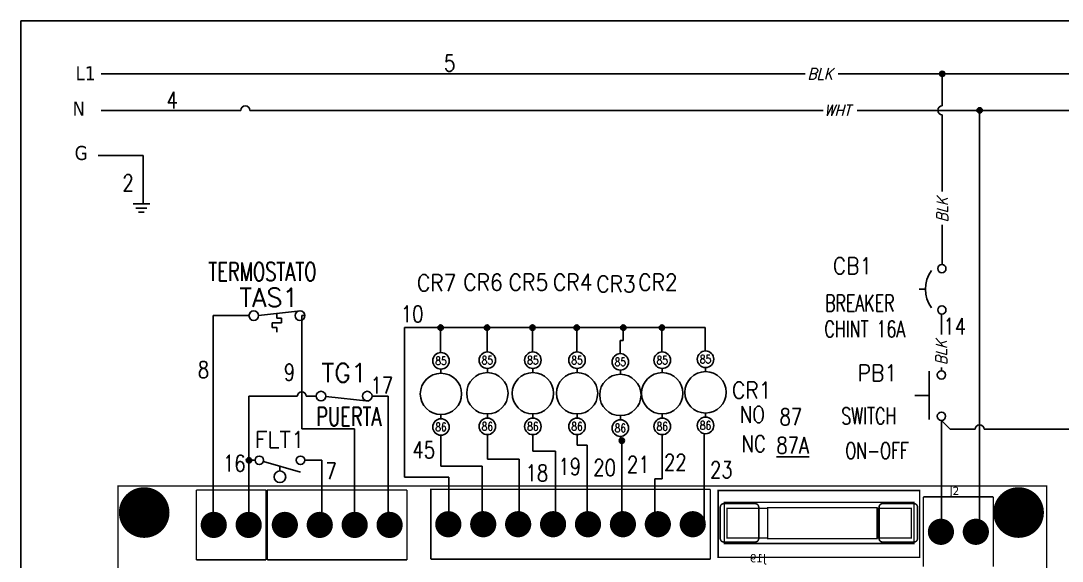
# Model space of a CAD drawing. Header units: millimetres. Extents: x 123.5 to 144.3, y 105.4 to 121.6.
# Drawn here: x 123.51 to 135.31, y 115.47 to 121.59 of the extents above; entities that cross this region are included whole.
import ezdxf
from ezdxf.enums import TextEntityAlignment as Align

# ---------------------------------------------------------------- set-up
doc = ezdxf.new("R2010")
doc.units = ezdxf.units.MM
doc.linetypes.add('HIDDEN2', pattern=[0.1875, 0.125, -0.0625])
for name, color, linetype in [('BLK_12AWG', 7, 'Continuous'), ('DESC', 250, 'Continuous'), ('MISC', 7, 'Continuous'), ('SYMS', 7, 'Continuous'), ('TAGS', 250, 'Continuous'), ('TERMS', 250, 'Continuous'), ('WIRES', 7, 'Continuous'), ('XREF', 7, 'Continuous')]:
    doc.layers.add(name, color=color, linetype=linetype)
doc.layers.add('WIRENO', color=7, linetype='Continuous', true_color=0x000000)
doc.styles.get("Standard").update_dxf_attribs({"font": 'tahoma.ttf'})
doc.styles.add('WD', font='romans.shx')

# ---------------------------------------------------------------- blocks, each defined once
blk = doc.blocks.new('VPB11')
for p, q in [((-0.0938, 0.1849), (-0.0938, -0.1801)), ((-0.2022, 0), (-0.0938, 0))]:
    blk.add_line(p, q)
for centre in [(0, 0.1562), (0, -0.1562)]:
    blk.add_circle(centre, 0.0312)
at = {"style": 'WD'}
for tag, p, width in [('INST', (0.1269, 0.3902), 0.7), ('LOC', (0.1269, 0.2206), 0.7), ('TAG1', (0.1269, 0.0644), 0.9), ('XREF', (0.1287, -0.09), 0.7), ('DESC1', (0.1287, -0.242), 0.7), ('DESC2', (0.1287, -0.3982), 0.7)]:
    blk.add_attdef(tag, p, '', height=0.125, dxfattribs=dict(at, width=width))
at = {"linetype": 'Continuous', "style": 'WD'}
for tag, height, flags, p in [('TERM01', 0.125, 8, (-0.055, 0.2223)), ('MFG', 0.01, 9, (-0.1421, -0.0881)), ('CAT', 0.01, 9, (-0.1421, -0.0731))]:
    blk.add_attdef(tag, text='', height=height, dxfattribs=dict(at, flags=flags)).set_placement(p, align=Align.RIGHT)
at = {"color": 7, "style": 'WD', "flags": 1}
for tag, p in [('X2TERM01', (0, 0.1875)), ('X8TERM02', (0, -0.1875))]:
    blk.add_attdef(tag, p, '', height=0.0125, dxfattribs=at)
at = {"color": 7, "style": 'WD'}
for tag, p in [('X4LINK', (-0.2656, 0)), ('X1LINK', (0, 0))]:
    blk.add_attdef(tag, p, '', height=0.01, dxfattribs=at)
at = {"style": 'WD'}
for tag, flags, p in [('CONTACT', 1, (-0.1421, -0.0531)), ('FAMILY', 9, (-0.1421, -0.0365))]:
    blk.add_attdef(tag, text='', height=0.01, dxfattribs=dict(at, flags=flags)).set_placement(p, align=Align.RIGHT)
at = {"linetype": 'Continuous', "style": 'WD', "flags": 9}
blk.add_attdef('ASSYCODE', text='', height=0.01, dxfattribs=at).set_placement((-0.1551, -0.1064), align=Align.CENTER)
at = {"linetype": 'Continuous', "style": 'WD', "flags": 8}
blk.add_attdef('TERM02', text='', height=0.125, dxfattribs=at).set_placement((-0.0407, -0.2291), align=Align.TOP_RIGHT)
blk = doc.blocks.new('WDDOT')
for radius in [0.03, 0.0187, 0.00929]:
    blk.add_circle((0, 0), radius)
blk = doc.blocks.new('HT0_LGENERIC')
at = {"style": 'WD', "oblique": 15, "width": 0.9}
blk.add_attdef('COLOR', text='', height=0.125, dxfattribs=at).set_placement((0, 0), align=Align.MIDDLE_CENTER)
at = {"color": 7, "style": 'WD'}
for tag, p in [('X4_TINY_DOT_DONT_REMOVE', (-0.125, 0)), ('X1_TINY_DOT_DONT_REMOVE', (0.125, 0))]:
    blk.add_attdef(tag, p, '', height=0.0001, dxfattribs=at)
at = {"style": 'WD', "flags": 1}
for tag, p in [('X4TERM01', (-0.125, 0)), ('X1TERM01', (0.125, 0))]:
    blk.add_attdef(tag, p, '', height=0.01, dxfattribs=at)
blk = doc.blocks.new('VT0_LGENERIC')
at = {"style": 'WD', "oblique": 15, "width": 0.9}
blk.add_attdef('COLOR', text='', height=0.125, rotation=90, dxfattribs=at).set_placement((0, 0), align=Align.MIDDLE_CENTER)
at = {"style": 'WD', "flags": 1}
for tag, p in [('X2TERM01', (0, 0.25)), ('X8TERM01', (0, -0.25))]:
    blk.add_attdef(tag, p, '', height=0.01, rotation=90, dxfattribs=at)
at = {"color": 7, "style": 'WD'}
for tag, p in [('X2_TINY_DOT_DONT_REMOVE', (0, 0.25)), ('X8_TINY_DOT_DONT_REMOVE', (0, -0.25))]:
    blk.add_attdef(tag, p, '', height=0.0001, rotation=90, dxfattribs=at)
blk = doc.blocks.new('VGND2')
for p, q in [((0.09375, 0), (-0.09375, 0)), ((-0.0625, -0.046875), (0.0625, -0.046875)), ((-0.03125, -0.09375), (0.03125, -0.09375))]:
    blk.add_line(p, q)
at = {"style": 'WD', "flags": 1}
blk.add_attdef('X2TERM01', (0, 0), '', height=0.01, dxfattribs=at)
blk = doc.blocks.new('VCB1')
at = {"linetype": 'HIDDEN2'}
blk.add_line((-0.1712, 0), (-0.125, 0), dxfattribs=at)
for centre in [(0, 0.1562), (0, -0.1562)]:
    blk.add_circle(centre, 0.0312)
blk.add_arc((0.1094, 0), 0.2344, 143.1301, 216.8699)
at = {"style": 'WD'}
for tag, p, width in [('INST', (0.2188, 0.3883), 0.7), ('LOC', (0.2188, 0.2188), 0.7), ('TAG1', (0.1269, 0.0644), 0.9), ('XREF', (0.1287, -0.09), 0.7), ('DESC1', (0.1287, -0.242), 0.7), ('DESC2', (0.1287, -0.3893), 0.7)]:
    blk.add_attdef(tag, p, '', height=0.125, dxfattribs=dict(at, width=width))
at = {"linetype": 'Continuous', "style": 'WD'}
for tag, height, flags, p in [('TERM01', 0.125, 8, (-0.055, 0.2066)), ('MFG', 0.01, 9, (-0.1421, -0.0881)), ('CAT', 0.01, 9, (-0.1421, -0.0731))]:
    blk.add_attdef(tag, text='', height=height, dxfattribs=dict(at, flags=flags)).set_placement(p, align=Align.RIGHT)
at = {"style": 'WD', "width": 0.7}
blk.add_attdef('RATING1', text='', height=0.125, dxfattribs=at).set_placement((-0.1875, 0.0625), align=Align.RIGHT)
at = {"color": 7, "style": 'WD', "flags": 1}
for tag, p in [('X2TERM01', (0, 0.1875)), ('X8TERM02', (0, -0.1875))]:
    blk.add_attdef(tag, p, '', height=0.0125, dxfattribs=at)
at = {"color": 7, "style": 'WD'}
for tag, p in [('X4LINK', (-0.25, 0)), ('X1LINK', (0, 0))]:
    blk.add_attdef(tag, p, '', height=0.01, dxfattribs=at)
at = {"style": 'WD', "flags": 9}
for tag, p in [('FAMILY', (-0.1421, -0.0365)), ('CONTACT', (-0.1288, -0.1291))]:
    blk.add_attdef(tag, text='', height=0.01, dxfattribs=at).set_placement(p, align=Align.RIGHT)
at = {"linetype": 'Continuous', "style": 'WD', "flags": 9}
blk.add_attdef('ASSYCODE', text='', height=0.01, dxfattribs=at).set_placement((-0.1533, -0.1061), align=Align.CENTER)
at = {"linetype": 'Continuous', "style": 'WD', "flags": 8}
blk.add_attdef('TERM02', text='', height=0.125, dxfattribs=at).set_placement((-0.0407, -0.2134), align=Align.TOP_RIGHT)
blk = doc.blocks.new('EPAD')
at = {"const_width": 0.5}
blk.add_lwpolyline([(-0.25, 0, 1), (0.25, 0, 1)], format="xyb", close=True, dxfattribs=at)
blk = doc.blocks.new('CCRPBoard')
at = {"const_width": 0.008}
for points in [[(128.0158, 111.7979), (133.3334, 111.7979), (133.3334, 115.2063), (128.0158, 115.2063), (128.0158, 111.7979)], [(128.0158, 111.7979), (133.3334, 111.7979), (133.3334, 115.2063), (128.0158, 115.2063), (128.0158, 111.7979)], [(128.0158, 111.7979), (133.3334, 111.7979), (133.3334, 115.2063), (128.0158, 115.2063), (128.0158, 111.7979)], [(128.4638, 114.783), (128.4638, 115.183)], [(128.8638, 115.183), (128.4638, 115.183)], [(128.4638, 114.783), (128.4638, 115.183)], [(128.8638, 115.183), (128.4638, 115.183)], [(128.4638, 114.783), (128.4638, 115.183)], [(128.8638, 115.183), (128.4638, 115.183)], [(128.8638, 114.783), (128.8638, 115.183)], [(128.8638, 114.783), (128.8638, 115.183)], [(128.8638, 114.783), (128.8638, 115.183)], [(128.8709, 114.783), (128.8709, 115.183), (129.6709, 115.183)], [(128.8709, 114.783), (128.8709, 115.183), (129.6709, 115.183)], [(128.8709, 114.783), (128.8709, 115.183), (129.6709, 115.183)], [(129.6709, 114.783), (129.6709, 115.183)], [(129.6709, 114.783), (129.6709, 115.183)], [(129.6709, 114.783), (129.6709, 115.183)], [(129.8071, 114.7869), (129.8071, 115.1869), (131.4071, 115.1869)], [(129.8071, 114.7869), (129.8071, 115.1869), (131.4071, 115.1869)], [(129.8071, 114.7869), (129.8071, 115.1869), (131.4071, 115.1869)], [(131.4071, 114.7869), (131.4071, 115.1869)], [(131.4071, 114.7869), (131.4071, 115.1869)], [(131.4071, 114.7869), (131.4071, 115.1869)], [(131.4528, 114.7979), (132.6063, 114.7979), (132.6063, 115.1798), (131.4528, 115.1798), (131.4528, 114.7979)], [(131.4528, 114.7979), (132.6063, 114.7979), (132.6063, 115.1798), (131.4528, 115.1798), (131.4528, 114.7979)], [(131.4528, 114.7979), (132.6063, 114.7979), (132.6063, 115.1798), (131.4528, 115.1798), (131.4528, 114.7979)], [(131.4882, 114.8767), (132.5748, 114.8767), (132.5748, 115.1129), (131.4882, 115.1129), (131.4882, 114.8767)], [(131.4882, 114.8767), (132.5748, 114.8767), (132.5748, 115.1129), (131.4882, 115.1129), (131.4882, 114.8767)], [(131.4882, 114.8767), (132.5748, 114.8767), (132.5748, 115.1129), (131.4882, 115.1129), (131.4882, 114.8767)], [(132.6284, 115.1436), (132.6284, 114.7436)], [(132.6284, 115.1436), (133.0284, 115.1436)], [(132.6284, 115.1436), (132.6284, 114.7436)], [(132.6284, 115.1436), (133.0284, 115.1436)], [(132.6284, 115.1436), (132.6284, 114.7436)], [(132.6284, 115.1436), (133.0284, 115.1436)], [(133.0284, 115.1436), (133.0284, 114.7436)], [(133.0284, 115.1436), (133.0284, 114.7436)], [(133.0284, 115.1436), (133.0284, 114.7436)], [(131.504, 114.9082), (131.7362, 114.9082), (131.7362, 115.0775), (131.504, 115.0775), (131.504, 114.9082)], [(131.504, 114.9082), (131.7362, 114.9082), (131.7362, 115.0775), (131.504, 115.0775), (131.504, 114.9082)], [(131.504, 114.9082), (131.7362, 114.9082), (131.7362, 115.0775), (131.504, 115.0775), (131.504, 114.9082)], [(131.7362, 114.9042), (132.3622, 114.9042), (132.3622, 115.0814), (131.7362, 115.0814), (131.7362, 114.9042)], [(131.7362, 114.9042), (132.3622, 114.9042), (132.3622, 115.0814), (131.7362, 115.0814), (131.7362, 114.9042)], [(131.7362, 114.9042), (132.3622, 114.9042), (132.3622, 115.0814), (131.7362, 115.0814), (131.7362, 114.9042)], [(132.3662, 114.9082), (132.5591, 114.9082), (132.5591, 115.0775), (132.3662, 115.0775), (132.3662, 114.9082)], [(132.3662, 114.9082), (132.5591, 114.9082), (132.5591, 115.0775), (132.3662, 115.0775), (132.3662, 114.9082)], [(132.3662, 114.9082), (132.5591, 114.9082), (132.5591, 115.0775), (132.3662, 115.0775), (132.3662, 114.9082)], [(128.8638, 114.783), (128.4638, 114.783)], [(128.8638, 114.783), (128.4638, 114.783)], [(128.8638, 114.783), (128.4638, 114.783)], [(129.6709, 114.783), (128.8709, 114.783)], [(129.6709, 114.783), (128.8709, 114.783)], [(129.6709, 114.783), (128.8709, 114.783)], [(131.4071, 114.7869), (129.8071, 114.7869)], [(131.4071, 114.7869), (129.8071, 114.7869)], [(131.4071, 114.7869), (129.8071, 114.7869)]]:
    blk.add_lwpolyline(points, dxfattribs=at)
for points in [[(131.4848, 115.1048), (131.6648, 115.1048), (131.6669, 115.1047), (131.6689, 115.1044), (131.6708, 115.1039), (131.6727, 115.1033), (131.6744, 115.1024), (131.6761, 115.1014), (131.6776, 115.1003), (131.679, 115.099), (131.6803, 115.0976), (131.6815, 115.0961), (131.6824, 115.0944), (131.6833, 115.0927), (131.6839, 115.0908), (131.6844, 115.0889), (131.6847, 115.0869), (131.6848, 115.0848), (131.6848, 114.9048), (131.6847, 114.9027), (131.6844, 114.9007), (131.6839, 114.8988), (131.6833, 114.8969), (131.6824, 114.8952), (131.6815, 114.8935), (131.6803, 114.892), (131.679, 114.8906), (131.6776, 114.8893), (131.6761, 114.8882), (131.6744, 114.8872), (131.6727, 114.8863), (131.6708, 114.8857), (131.6689, 114.8852), (131.6669, 114.8849), (131.6648, 114.8848), (131.4848, 114.8848), (131.4827, 114.8849), (131.4807, 114.8852), (131.4788, 114.8857), (131.4769, 114.8863), (131.4752, 114.8872), (131.4735, 114.8882), (131.472, 114.8893), (131.4706, 114.8906), (131.4693, 114.892), (131.4682, 114.8935), (131.4672, 114.8952), (131.4664, 114.8969), (131.4657, 114.8988), (131.4652, 114.9007), (131.4649, 114.9027), (131.4648, 114.9048), (131.4648, 115.0848), (131.4649, 115.0869), (131.4652, 115.0889), (131.4657, 115.0908), (131.4664, 115.0927), (131.4672, 115.0944), (131.4682, 115.0961), (131.4693, 115.0976), (131.4706, 115.099), (131.472, 115.1003), (131.4735, 115.1014), (131.4752, 115.1024), (131.4769, 115.1033), (131.4788, 115.1039), (131.4807, 115.1044), (131.4827, 115.1047), (131.4848, 115.1048)], [(132.3943, 115.1048), (132.5743, 115.1048), (132.5763, 115.1047), (132.5784, 115.1044), (132.5803, 115.1039), (132.5821, 115.1033), (132.5839, 115.1024), (132.5855, 115.1014), (132.5871, 115.1003), (132.5885, 115.099), (132.5898, 115.0976), (132.5909, 115.0961), (132.5919, 115.0944), (132.5927, 115.0927), (132.5934, 115.0908), (132.5939, 115.0889), (132.5942, 115.0869), (132.5943, 115.0848), (132.5943, 114.9048), (132.5942, 114.9027), (132.5939, 114.9007), (132.5934, 114.8988), (132.5927, 114.8969), (132.5919, 114.8952), (132.5909, 114.8935), (132.5898, 114.892), (132.5885, 114.8906), (132.5871, 114.8893), (132.5855, 114.8882), (132.5839, 114.8872), (132.5821, 114.8863), (132.5803, 114.8857), (132.5784, 114.8852), (132.5763, 114.8849), (132.5743, 114.8848), (132.3943, 114.8848), (132.3922, 114.8849), (132.3902, 114.8852), (132.3882, 114.8857), (132.3864, 114.8863), (132.3846, 114.8872), (132.383, 114.8882), (132.3815, 114.8893), (132.38, 114.8906), (132.3788, 114.892), (132.3776, 114.8935), (132.3766, 114.8952), (132.3758, 114.8969), (132.3751, 114.8988), (132.3747, 114.9007), (132.3744, 114.9027), (132.3743, 114.9048), (132.3743, 115.0848), (132.3744, 115.0869), (132.3747, 115.0889), (132.3751, 115.0908), (132.3758, 115.0927), (132.3766, 115.0944), (132.3776, 115.0961), (132.3788, 115.0976), (132.38, 115.099), (132.3815, 115.1003), (132.383, 115.1014), (132.3846, 115.1024), (132.3864, 115.1033), (132.3882, 115.1039), (132.3902, 115.1044), (132.3922, 115.1047), (132.3943, 115.1048)]]:
    blk.add_lwpolyline(points, close=True)
for p, xscale, yscale in [((128.1654, 115.0538), 0.29, 0.29), ((133.1732, 115.0538), 0.29, 0.29), ((128.5638, 114.983), 0.15, 0.15), ((128.7638, 114.983), 0.15, 0.15), ((128.9709, 114.983), 0.15, 0.15), ((129.1709, 114.983), 0.15, 0.15), ((129.3709, 114.983), 0.15, 0.15), ((129.5709, 114.983), 0.15, 0.15), ((129.9071, 114.9869), 0.15, 0.15), ((130.1071, 114.9869), 0.15, 0.15), ((130.3071, 114.9869), 0.15, 0.15), ((130.5071, 114.9869), 0.15, 0.15), ((130.7071, 114.9869), 0.15, 0.15), ((130.9071, 114.9869), 0.15, 0.15), ((131.1071, 114.9869), 0.15, 0.15), ((131.3071, 114.9869), 0.15, 0.15), ((132.7284, 114.9436), 0.15, 0.15), ((132.9284, 114.9436), 0.15, 0.15)]:
    blk.add_blockref('EPAD', p, dxfattribs=dict(xscale=xscale, yscale=yscale))
at = {"width": 1.041667}
blk.add_text('J2', height=0.048, dxfattribs=at).set_placement((132.7784, 115.1536))
blk.add_text('J2', height=0.048, dxfattribs=at).set_placement((132.7784, 115.1536))
blk.add_text('J2', height=0.048, dxfattribs=at).set_placement((132.7784, 115.1536))
at = {"text_generation_flag": 2, "width": 1.041667}
blk.add_text('J19', height=0.048, dxfattribs=at).set_placement((131.7264, 114.7686))
blk.add_text('J19', height=0.048, dxfattribs=at).set_placement((131.7264, 114.7686))
blk.add_text('J19', height=0.048, dxfattribs=at).set_placement((131.7264, 114.7686))
blk = doc.blocks.new('VCR1T')
for p, q in [((0, 0.1562), (0, 0.1875)), ((0, -0.1875), (0, -0.1562))]:
    blk.add_line(p, q)
for centre, radius in [((0, 0.25), 0.0625), ((0, 0), 0.1562), ((0, -0.25), 0.0625)]:
    blk.add_circle(centre, radius)
at = {"style": 'WD', "width": 0.7}
for tag, p in [('INST', (0.2812, 0.4141)), ('LOC', (0.2812, 0.2445))]:
    blk.add_attdef(tag, text='', height=0.125, dxfattribs=at).set_placement(p, align=Align.TOP_LEFT)
at = {"color": 7, "style": 'WD', "flags": 1}
for tag, p in [('X2TERM01', (-0.0023, 0.3125)), ('X8TERM02', (0, -0.3118))]:
    blk.add_attdef(tag, p, '', height=0.0125, dxfattribs=at)
at = {"linetype": 'Continuous', "style": 'WD', "width": 0.8, "flags": 8}
for tag, p in [('TERM01', (0, 0.25)), ('TERM02', (0, -0.25))]:
    blk.add_attdef(tag, text='', height=0.0625, dxfattribs=at).set_placement(p, align=Align.MIDDLE_CENTER)
at = {"style": 'WD', "width": 0.9}
for tag, p in [('TAG1', (0.2, -0.0465)), ('DESC1', (-0.256, -1.0197)), ('DESC2', (-0.256, -1.1759)), ('DESC3', (-0.256, -1.3322))]:
    blk.add_attdef(tag, p, '', height=0.125, dxfattribs=at)
at = {"style": 'WD', "flags": 9}
blk.add_attdef('FAMILY', text='', height=0.01, dxfattribs=at).set_placement((-0.2191, -0.0652), align=Align.CENTER)
at = {"linetype": 'Continuous', "style": 'WD', "flags": 9}
for tag, p in [('CAT', (-0.2211, -0.0828)), ('MFG', (-0.2211, -0.0979))]:
    blk.add_attdef(tag, text='', height=0.01, dxfattribs=at).set_placement(p, align=Align.MIDDLE)
blk.add_attdef('ASSYCODE', text='', height=0.01, dxfattribs=at).set_placement((-0.2214, -0.1254), align=Align.CENTER)
at = {"style": 'WD', "width": 0.8, "flags": 8}
for tag, p in [('NO', (-0.256, -1.4884)), ('XREFNO', (-0.0229, -1.4884)), ('NC', (-0.256, -1.6447)), ('XREFNC', (-0.0229, -1.6447))]:
    blk.add_attdef(tag, p, '', height=0.125, dxfattribs=at)
blk = doc.blocks.new('HTG12')
blk.add_line((-0.1233, -0.0035), (0.1652, -0.0347))
for centre in [(-0.1553, 0), (0.1553, 0)]:
    blk.add_circle(centre, 0.0322)
at = {"style": 'WD', "width": 0.7}
for tag, p in [('INST', (0, 0.7321)), ('LOC', (0, 0.5625)), ('DESC1', (0, 0.4062)), ('DESC2', (0, 0.25)), ('XREF', (0, -0.2363)), ('WDTAGALT', (0, -0.3906))]:
    blk.add_attdef(tag, text='', height=0.125, dxfattribs=at).set_placement(p, align=Align.CENTER)
at = {"style": 'WD'}
blk.add_attdef('TAG1', text='', height=0.125, dxfattribs=at).set_placement((0, 0.0938), align=Align.CENTER)
for tag, p in [('X2LINK', (0, 0.2188)), ('X8LINK', (0, -0.0625))]:
    blk.add_attdef(tag, p, '', height=0.01, dxfattribs=at)
for tag, p, height, flags in [('X4TERM01', (-0.1875, 0), 0.0125, 1), ('CONTACT', (0.0376, 0.0204), 0.01, 1), ('FAMILY', (0.0376, 0.0371), 0.01, 9), ('X1TERM02', (0.1875, 0), 0.0125, 1)]:
    blk.add_attdef(tag, p, '', height=height, dxfattribs=dict(at, flags=flags))
at = {"linetype": 'Continuous', "style": 'WD', "flags": 9}
for tag, p in [('CAT', (0.0626, -0.0071)), ('ASSYCODE', (0.0632, -0.0435)), ('MFG', (0.0626, -0.0266))]:
    blk.add_attdef(tag, text='', height=0.01, dxfattribs=at).set_placement(p, align=Align.CENTER)
at = {"linetype": 'Continuous', "style": 'WD', "flags": 8}
blk.add_attdef('TERM01', text='', height=0.125, dxfattribs=at).set_placement((-0.25, -0.0314), align=Align.TOP_RIGHT)
blk.add_attdef('TERM02', text='', height=0.125, dxfattribs=at).set_placement((0.25, -0.0314), align=Align.TOP_LEFT)
blk = doc.blocks.new('HTS12')
at = {"linetype": 'Continuous'}
blk.add_line((-0.1231, 0.002), (0.1594, 0.0326), dxfattribs=at)
for p, q in [((0, 0.0153), (0, -0.0168)), ((0.0312, -0.0481), (-0.0312, -0.0481)), ((-0.0312, -0.0481), (-0.0312, -0.0793)), ((0, -0.0168), (0.0312, -0.0168)), ((0.0312, -0.0168), (0.0312, -0.0481)), ((-0.0312, -0.0793), (0, -0.0793)), ((0, -0.0793), (0, -0.1106))]:
    blk.add_line(p, q)
for centre in [(-0.1553, 0), (0.1553, 0)]:
    blk.add_circle(centre, 0.0322)
at = {"style": 'WD', "width": 0.7}
for tag, p in [('INST', (0, 0.7321)), ('LOC', (0, 0.5625)), ('DESC1', (0, 0.4062)), ('DESC2', (0, 0.25)), ('XREF', (0, -0.3144))]:
    blk.add_attdef(tag, text='', height=0.125, dxfattribs=at).set_placement(p, align=Align.CENTER)
at = {"style": 'WD'}
blk.add_attdef('TAG1', text='', height=0.125, dxfattribs=at).set_placement((0, 0.0938), align=Align.CENTER)
for tag, p in [('X2LINK', (0, 0.0781)), ('X8LINK', (0, -0.1406))]:
    blk.add_attdef(tag, p, '', height=0.01, dxfattribs=at)
for tag, p, height, flags in [('X4TERM01', (-0.1875, 0), 0.0125, 1), ('CONTACT', (0.0376, 0.0204), 0.01, 1), ('FAMILY', (0.0376, 0.0371), 0.01, 9), ('X1TERM02', (0.1875, 0), 0.0125, 1)]:
    blk.add_attdef(tag, p, '', height=height, dxfattribs=dict(at, flags=flags))
at = {"linetype": 'Continuous', "style": 'WD', "flags": 9}
for tag, p in [('CAT', (0.0626, -0.0071)), ('ASSYCODE', (0.0625, -0.0469)), ('MFG', (0.0626, -0.0266))]:
    blk.add_attdef(tag, text='', height=0.01, dxfattribs=at).set_placement(p, align=Align.CENTER)
at = {"linetype": 'Continuous', "style": 'WD', "flags": 8}
blk.add_attdef('TERM01', text='', height=0.125, dxfattribs=at).set_placement((-0.25, -0.0158), align=Align.TOP_RIGHT)
blk.add_attdef('TERM02', text='', height=0.125, dxfattribs=at).set_placement((0.25, -0.0158), align=Align.TOP_LEFT)
at = {"style": 'WD', "width": 0.7}
for tag, p in [('RATING1', (0.2754, -0.2988)), ('WDTAGALT', (0.2806, -0.4658))]:
    blk.add_attdef(tag, p, '', height=0.125, dxfattribs=at)
blk = doc.blocks.new('WD_WNH')
at = {"linetype": 'Continuous', "style": 'WD', "width": 0.8}
blk.add_attdef('WIRENO', text='', height=0.125, dxfattribs=at).set_placement((0, 0.0625), align=Align.CENTER)
at = {"style": 'WD', "flags": 1}
for tag, p in [('W01USER', (0, 0.0781)), ('W02USER', (0, 0.0703)), ('W03USER', (0, 0.0625)), ('W04USER', (0, 0.0547)), ('W05USER', (0, 0.0469)), ('W06USER', (0, 0.0391)), ('W07USER', (0, 0.0312)), ('W08USER', (0, 0.0234)), ('W09USER', (0, 0.0156)), ('W10USER', (0, 0.0078))]:
    blk.add_attdef(tag, text='', height=0.005, dxfattribs=at).set_placement(p, align=Align.CENTER)
blk = doc.blocks.new('WD_WNV')
at = {"style": 'WD', "flags": 1}
for tag, p in [('W01USER', (-0.0625, 0.0938)), ('W02USER', (-0.0625, 0.0859)), ('W03USER', (-0.0625, 0.0781)), ('W04USER', (-0.0625, 0.0703)), ('W05USER', (-0.0625, 0.0625)), ('W06USER', (-0.0625, 0.0547)), ('W07USER', (-0.0625, 0.0469)), ('W08USER', (-0.0625, 0.0391)), ('W09USER', (-0.0625, 0.0312)), ('W10USER', (-0.0625, 0.0234))]:
    blk.add_attdef(tag, text='', height=0.005, dxfattribs=at).set_placement(p, align=Align.CENTER)
at = {"linetype": 'Continuous', "style": 'WD', "width": 0.8}
blk.add_attdef('WIRENO', text='', height=0.125, dxfattribs=at).set_placement((-0.05, 0), align=Align.MIDDLE_RIGHT)
blk = doc.blocks.new('HFL11')
at = {"linetype": 'Continuous'}
blk.add_line((-0.1248, -0.0103), (0.157, -0.0908), dxfattribs=at)
blk.add_line((0, -0.046), (0, -0.08))
for centre, radius in [((-0.1553, 0), 0.0322), ((0.1553, 0), 0.0322), ((0, -0.125), 0.0442)]:
    blk.add_circle(centre, radius)
at = {"style": 'WD', "width": 0.7}
for tag, p in [('INST', (0, 0.7321)), ('LOC', (0, 0.5625)), ('DESC1', (0, 0.4062)), ('DESC2', (0, 0.25)), ('XREF', (0, -0.3319)), ('WDTAGALT', (0, -0.5))]:
    blk.add_attdef(tag, text='', height=0.125, dxfattribs=at).set_placement(p, align=Align.CENTER)
at = {"style": 'WD'}
blk.add_attdef('TAG1', text='', height=0.125, dxfattribs=at).set_placement((0, 0.0938), align=Align.CENTER)
for tag, p, height, flags in [('X4TERM01', (-0.1875, 0), 0.0125, 1), ('CONTACT', (0.0376, 0.0204), 0.01, 1), ('FAMILY', (0.0376, 0.0371), 0.01, 9), ('X1TERM02', (0.1875, 0), 0.0125, 1)]:
    blk.add_attdef(tag, p, '', height=height, dxfattribs=dict(at, flags=flags))
for tag, p in [('X2LINK', (0, 0.0312)), ('X8LINK', (0, -0.2188))]:
    blk.add_attdef(tag, p, '', height=0.01, dxfattribs=at)
at = {"linetype": 'Continuous', "style": 'WD', "flags": 9}
for tag, p in [('CAT', (0.0626, -0.0071)), ('ASSYCODE', (0.0631, -0.0495)), ('MFG', (0.0626, -0.0266))]:
    blk.add_attdef(tag, text='', height=0.01, dxfattribs=at).set_placement(p, align=Align.CENTER)
at = {"linetype": 'Continuous', "style": 'WD', "flags": 8}
blk.add_attdef('TERM01', text='', height=0.125, dxfattribs=at).set_placement((-0.25, -0.0314), align=Align.TOP_RIGHT)
blk.add_attdef('TERM02', text='', height=0.125, dxfattribs=at).set_placement((0.25, -0.0314), align=Align.TOP_LEFT)
at = {"style": 'WD', "width": 0.7}
blk.add_attdef('RATING1', (0.2493, -0.3058), '', height=0.125, dxfattribs=at)

msp = doc.modelspace()

# ---------------------------------------------------------------- linework, layer by layer
at = {"color": 7, "linetype": 'Continuous'}
for p, q in [((144.256, 121.59), (123.506, 121.59)), ((123.506, 121.59), (123.506, 105.405))]:
    msp.add_line(p, q, dxfattribs=at)
at = {"layer": 'BLK_12AWG'}
for p, q in [((124.418, 120.99), (132.399, 120.99)), ((132.774, 120.99), (142.793, 120.99)), ((133.954, 120.626), (133.954, 120.99)), ((124.418, 120.576), (126.001, 120.576)), ((126.101, 120.576), (132.604, 120.576)), ((132.989, 120.576), (142.793, 120.576)), ((134.378, 115.8), (134.378, 120.576)), ((133.954, 119.655), (133.954, 120.526)), ((133.954, 118.832), (133.954, 119.28))]:
    msp.add_line(p, q, dxfattribs=at)
for centre, start, end in [((126.051, 120.576), 0, 180), ((133.954, 120.576), 90, 270)]:
    msp.add_arc(centre, 0.05, start, end, dxfattribs=at)
at = {"layer": 'WIRES'}
for p, q in [((124.383, 120.066), (124.893, 120.066)), ((124.893, 120.066), (124.893, 119.515)), ((126.092, 118.249), (125.685, 118.249)), ((125.685, 118.249), (125.685, 117.046)), ((126.725, 118.249), (126.691, 118.249)), ((126.691, 118.249), (126.691, 116.967)), ((133.945, 118.036), (133.945, 118.269)), ((127.856, 116.417), (127.856, 118.114)), ((127.856, 118.114), (128.792, 118.114)), ((128.266, 117.831), (128.266, 118.114)), ((128.792, 118.114), (128.792, 117.838)), ((129.308, 118.114), (128.792, 118.114)), ((129.308, 117.838), (129.308, 118.114)), ((129.809, 118.114), (129.308, 118.114)), ((129.809, 117.838), (129.809, 118.114)), ((130.337, 118.114), (129.809, 118.114)), ((130.775, 118.114), (130.337, 118.114)), ((130.337, 118.114), (130.337, 117.967)), ((130.775, 117.838), (130.775, 118.114)), ((131.267, 118.114), (130.775, 118.114)), ((131.267, 117.849), (131.267, 118.114)), ((130.337, 117.967), (130.301, 117.967)), ((130.301, 117.967), (130.301, 117.819)), ((133.945, 117.624), (133.945, 117.661)), ((126.641, 117.337), (126.092, 117.337)), ((126.092, 117.337), (126.092, 115.791)), ((126.856, 117.337), (126.741, 117.337)), ((127.489, 117.337), (127.672, 117.337)), ((127.672, 117.337), (127.672, 115.88)), ((125.685, 117.046), (125.685, 117.046)), ((125.685, 117.046), (125.685, 115.842)), ((133.945, 117.061), (133.945, 115.814)), ((133.945, 117.061), (134.045, 116.961)), ((126.691, 116.967), (127.29, 116.967)), ((127.29, 116.967), (127.29, 115.906)), ((131.253, 115.906), (131.253, 116.913)), ((134.045, 116.961), (134.328, 116.961)), ((134.428, 116.961), (135.921, 116.961)), ((128.27, 116.895), (128.27, 116.542)), ((128.796, 116.902), (128.796, 116.623)), ((129.312, 116.902), (129.312, 116.715)), ((129.813, 116.782), (129.813, 116.902)), ((130.304, 116.833), (130.304, 116.882)), ((130.304, 116.833), (130.341, 116.833)), ((130.321, 115.943), (130.321, 116.833)), ((130.779, 116.4), (130.779, 116.902)), ((129.312, 116.715), (129.569, 116.715)), ((129.569, 116.715), (129.569, 115.82)), ((129.928, 116.782), (129.813, 116.782)), ((129.928, 115.836), (129.928, 116.782)), ((126.162, 116.61), (126.092, 116.61)), ((126.724, 116.61), (126.918, 116.61)), ((126.918, 116.61), (126.918, 115.854)), ((128.796, 116.623), (129.155, 116.623)), ((129.155, 116.623), (129.155, 115.943)), ((128.27, 116.542), (128.737, 116.542)), ((128.737, 116.542), (128.737, 115.863)), ((128.359, 116.417), (127.856, 116.417)), ((128.359, 115.907), (128.359, 116.417)), ((130.694, 115.899), (130.694, 116.4)), ((130.694, 116.4), (130.779, 116.4)), ((129.569, 115.82), (129.53, 115.82)), ((133.945, 115.814), (134.022, 115.814))]:
    msp.add_line(p, q, dxfattribs=at)
for centre in [(126.691, 117.337), (134.378, 116.961)]:
    msp.add_arc(centre, 0.05, 0, 180, dxfattribs=at)

# ---------------------------------------------------------------- block references
at = {"layer": 'DESC', "xscale": 1.98, "yscale": 1.98, "zscale": 1.98}
msp.add_blockref('CCRPBoard', (-128.863, -111.789), dxfattribs=at)
at = {"layer": 'SYMS'}
ref = msp.add_blockref('HT0_LGENERIC', (132.57, 120.99), dxfattribs=at)
ref.add_attrib('X1_TINY_DOT_DONT_REMOVE', '.', (132.774, 120.99), dxfattribs={"layer": 'MISC', "color": 7, "height": 0.0001, "style": 'WD'})
ref.add_attrib('X4_TINY_DOT_DONT_REMOVE', '.', (132.399, 120.99), dxfattribs={"layer": 'MISC', "color": 7, "height": 0.0001, "style": 'WD'})
ref.add_attrib('COLOR', 'BLK', dxfattribs={"layer": 'MISC', "height": 0.125, "style": 'WD', "oblique": 15, "width": 0.9}).set_placement((132.57, 120.99), align=Align.MIDDLE_CENTER)
for name, p in [('WDDOT', (133.954, 120.99)), ('WDDOT', (134.378, 120.576)), ('VGND2', (124.873, 119.515)), ('WDDOT', (128.266, 118.114)), ('WDDOT', (128.792, 118.114)), ('WDDOT', (129.308, 118.114)), ('WDDOT', (129.809, 118.114)), ('WDDOT', (130.337, 118.114)), ('WDDOT', (130.775, 118.114)), ('WDDOT', (130.321, 116.833)), ('WDDOT', (126.092, 116.61))]:
    msp.add_blockref(name, p, dxfattribs=at)
ref = msp.add_blockref('HT0_LGENERIC', (132.766, 120.576), dxfattribs=at)
ref.add_attrib('X1_TINY_DOT_DONT_REMOVE', '.', (132.989, 120.576), dxfattribs={"layer": 'MISC', "color": 7, "height": 0.0001, "style": 'WD'})
ref.add_attrib('X4_TINY_DOT_DONT_REMOVE', '.', (132.604, 120.576), dxfattribs={"layer": 'MISC', "color": 7, "height": 0.0001, "style": 'WD'})
ref.add_attrib('COLOR', 'WHT', dxfattribs={"layer": 'MISC', "height": 0.125, "style": 'WD', "oblique": 15, "width": 0.9}).set_placement((132.766, 120.576), align=Align.MIDDLE_CENTER)
ref = msp.add_blockref('VT0_LGENERIC', (133.954, 119.451), dxfattribs=at)
ref.add_attrib('X2_TINY_DOT_DONT_REMOVE', '.', (133.954, 119.655), dxfattribs={"layer": 'MISC', "color": 7, "height": 0.0001, "rotation": 90, "style": 'WD'})
ref.add_attrib('X8_TINY_DOT_DONT_REMOVE', '.', (133.954, 119.28), dxfattribs={"layer": 'MISC', "color": 7, "height": 0.0001, "rotation": 90, "style": 'WD'})
ref.add_attrib('COLOR', 'BLK', dxfattribs={"layer": 'MISC', "height": 0.125, "rotation": 90, "style": 'WD', "oblique": 15, "width": 0.9}).set_placement((133.954, 119.451), align=Align.MIDDLE_CENTER)
ref = msp.add_blockref('HTS12', (126.409, 118.249), dxfattribs=dict(at, xscale=1.6875, yscale=1.6875, zscale=1.6875))
ref.add_attrib('DESC1', 'TERMOSTATO', dxfattribs={"layer": 'DESC', "height": 0.2109, "style": 'WD', "width": 0.7}).set_placement((126.245, 118.642), align=Align.CENTER)
ref.add_attrib('TAG1', 'TAS1', dxfattribs={"layer": 'TAGS', "height": 0.2109, "style": 'WD'}).set_placement((126.318, 118.349), align=Align.CENTER)
ref = msp.add_blockref('VCB1', (133.95, 118.548), dxfattribs=dict(at, xscale=1.5, yscale=1.5, zscale=1.5))
ref.add_attrib('DESC2', 'CHINT 16A', (132.618, 118.004), dxfattribs={"layer": 'DESC', "height": 0.1875, "style": 'WD', "width": 0.7})
ref.add_attrib('DESC1', 'BREAKER', (132.626, 118.298), dxfattribs={"layer": 'DESC', "height": 0.1875, "style": 'WD', "width": 0.7})
ref.add_attrib('TAG1', 'CB1', (132.713, 118.72), dxfattribs={"layer": 'TAGS', "height": 0.1875, "style": 'WD', "width": 0.9})
ref = msp.add_blockref('VCR1T', (128.27, 117.362), dxfattribs=dict(at, xscale=1.5, yscale=1.5, zscale=1.5))
ref.add_attrib('TAG1', 'CR7', (127.997, 118.527), dxfattribs={"layer": 'TAGS', "height": 0.1875, "style": 'WD', "width": 0.9})
ref.add_attrib('TERM01', '85', dxfattribs={"layer": 'TERMS', "linetype": 'Continuous', "height": 0.0938, "style": 'WD', "width": 0.8, "flags": 8}).set_placement((128.27, 117.737), align=Align.MIDDLE_CENTER)
ref.add_attrib('TERM02', '86', dxfattribs={"layer": 'TERMS', "linetype": 'Continuous', "height": 0.0938, "style": 'WD', "width": 0.8, "flags": 8}).set_placement((128.27, 116.987), align=Align.MIDDLE_CENTER)
ref = msp.add_blockref('VCR1T', (128.796, 117.369), dxfattribs=dict(at, xscale=1.5, yscale=1.5, zscale=1.5))
ref.add_attrib('TAG1', 'CR6', (128.523, 118.534), dxfattribs={"layer": 'TAGS', "height": 0.1875, "style": 'WD', "width": 0.9})
ref.add_attrib('TERM01', '85', dxfattribs={"layer": 'TERMS', "linetype": 'Continuous', "height": 0.0938, "style": 'WD', "width": 0.8, "flags": 8}).set_placement((128.796, 117.744), align=Align.MIDDLE_CENTER)
ref.add_attrib('TERM02', '86', dxfattribs={"layer": 'TERMS', "linetype": 'Continuous', "height": 0.0938, "style": 'WD', "width": 0.8, "flags": 8}).set_placement((128.796, 116.994), align=Align.MIDDLE_CENTER)
ref = msp.add_blockref('VCR1T', (129.312, 117.369), dxfattribs=dict(at, xscale=1.5, yscale=1.5, zscale=1.5))
ref.add_attrib('TAG1', 'CR5', (129.038, 118.534), dxfattribs={"layer": 'TAGS', "height": 0.1875, "style": 'WD', "width": 0.9})
ref.add_attrib('TERM01', '85', dxfattribs={"layer": 'TERMS', "linetype": 'Continuous', "height": 0.0938, "style": 'WD', "width": 0.8, "flags": 8}).set_placement((129.312, 117.744), align=Align.MIDDLE_CENTER)
ref.add_attrib('TERM02', '86', dxfattribs={"layer": 'TERMS', "linetype": 'Continuous', "height": 0.0938, "style": 'WD', "width": 0.8, "flags": 8}).set_placement((129.312, 116.994), align=Align.MIDDLE_CENTER)
ref = msp.add_blockref('VCR1T', (129.813, 117.369), dxfattribs=dict(at, xscale=1.5, yscale=1.5, zscale=1.5))
ref.add_attrib('TAG1', 'CR4', (129.54, 118.534), dxfattribs={"layer": 'TAGS', "height": 0.1875, "style": 'WD', "width": 0.9})
ref.add_attrib('TERM01', '85', dxfattribs={"layer": 'TERMS', "linetype": 'Continuous', "height": 0.0938, "style": 'WD', "width": 0.8, "flags": 8}).set_placement((129.813, 117.744), align=Align.MIDDLE_CENTER)
ref.add_attrib('TERM02', '86', dxfattribs={"layer": 'TERMS', "linetype": 'Continuous', "height": 0.0938, "style": 'WD', "width": 0.8, "flags": 8}).set_placement((129.813, 116.994), align=Align.MIDDLE_CENTER)
ref = msp.add_blockref('VCR1T', (130.304, 117.35), dxfattribs=dict(at, xscale=1.5, yscale=1.5, zscale=1.5))
ref.add_attrib('TAG1', 'CR3', (130.031, 118.514), dxfattribs={"layer": 'TAGS', "height": 0.1875, "style": 'WD', "width": 0.9})
ref.add_attrib('TERM01', '85', dxfattribs={"layer": 'TERMS', "linetype": 'Continuous', "height": 0.0938, "style": 'WD', "width": 0.8, "flags": 8}).set_placement((130.304, 117.725), align=Align.MIDDLE_CENTER)
ref.add_attrib('TERM02', '86', dxfattribs={"layer": 'TERMS', "linetype": 'Continuous', "height": 0.0938, "style": 'WD', "width": 0.8, "flags": 8}).set_placement((130.304, 116.975), align=Align.MIDDLE_CENTER)
ref = msp.add_blockref('VCR1T', (130.779, 117.369), dxfattribs=dict(at, xscale=1.5, yscale=1.5, zscale=1.5))
ref.add_attrib('TAG1', 'CR2', (130.506, 118.534), dxfattribs={"layer": 'TAGS', "height": 0.1875, "style": 'WD', "width": 0.9})
ref.add_attrib('TERM01', '85', dxfattribs={"layer": 'TERMS', "linetype": 'Continuous', "height": 0.0938, "style": 'WD', "width": 0.8, "flags": 8}).set_placement((130.779, 117.744), align=Align.MIDDLE_CENTER)
ref.add_attrib('TERM02', '86', dxfattribs={"layer": 'TERMS', "linetype": 'Continuous', "height": 0.0938, "style": 'WD', "width": 0.8, "flags": 8}).set_placement((130.779, 116.994), align=Align.MIDDLE_CENTER)
ref = msp.add_blockref('VT0_LGENERIC', (133.945, 117.832), dxfattribs=at)
ref.add_attrib('X2_TINY_DOT_DONT_REMOVE', '.', (133.945, 118.036), dxfattribs={"layer": 'MISC', "color": 7, "height": 0.0001, "rotation": 90, "style": 'WD'})
ref.add_attrib('X8_TINY_DOT_DONT_REMOVE', '.', (133.945, 117.661), dxfattribs={"layer": 'MISC', "color": 7, "height": 0.0001, "rotation": 90, "style": 'WD'})
ref.add_attrib('COLOR', 'BLK', dxfattribs={"layer": 'MISC', "height": 0.125, "rotation": 90, "style": 'WD', "oblique": 15, "width": 0.9}).set_placement((133.945, 117.832), align=Align.MIDDLE_CENTER)
ref = msp.add_blockref('VCR1T', (131.27, 117.38), dxfattribs=dict(at, xscale=1.5, yscale=1.5, zscale=1.5))
ref.add_attrib('TAG1', 'CR1', (131.57, 117.31), dxfattribs={"layer": 'TAGS', "height": 0.1875, "style": 'WD', "width": 0.9})
ref.add_attrib('TERM01', '85', dxfattribs={"layer": 'TERMS', "linetype": 'Continuous', "height": 0.0938, "style": 'WD', "width": 0.8, "flags": 8}).set_placement((131.27, 117.755), align=Align.MIDDLE_CENTER)
ref.add_attrib('TERM02', '86', dxfattribs={"layer": 'TERMS', "linetype": 'Continuous', "height": 0.0938, "style": 'WD', "width": 0.8, "flags": 8}).set_placement((131.27, 117.005), align=Align.MIDDLE_CENTER)
ref.add_attrib('NC', 'NC', (131.678, 116.703), dxfattribs={"layer": 'MISC', "height": 0.1875, "style": 'WD', "width": 0.8, "flags": 8})
ref.add_attrib('NO', 'NO', (131.66, 117.035), dxfattribs={"layer": 'MISC', "height": 0.1875, "style": 'WD', "width": 0.8, "flags": 8})
ref.add_attrib('XREFNC', '%%u87A%%u', (132.073, 116.685), dxfattribs={"layer": 'XREF', "height": 0.1875, "style": 'WD', "width": 0.8, "flags": 8})
ref.add_attrib('XREFNO', '87', (132.109, 117.008), dxfattribs={"layer": 'XREF', "height": 0.1875, "style": 'WD', "width": 0.8, "flags": 8})
ref = msp.add_blockref('HTG12', (127.172, 117.337), dxfattribs=dict(at, xscale=1.6875, yscale=1.6875, zscale=1.6875))
ref.add_attrib('DESC1', 'PUERTA', dxfattribs={"layer": 'DESC', "height": 0.2109, "style": 'WD', "width": 0.7}).set_placement((127.225, 117), align=Align.CENTER)
ref.add_attrib('TAG1', 'TG1', dxfattribs={"layer": 'TAGS', "height": 0.2109, "style": 'WD'}).set_placement((127.172, 117.495), align=Align.CENTER)
ref = msp.add_blockref('VPB11', (133.945, 117.343), dxfattribs=dict(at, xscale=1.5, yscale=1.5, zscale=1.5))
ref.add_attrib('DESC2', 'ON-OFF', (132.856, 116.625), dxfattribs={"layer": 'DESC', "height": 0.1875, "style": 'WD', "width": 0.7})
ref.add_attrib('DESC1', 'SWITCH', (132.81, 117.019), dxfattribs={"layer": 'DESC', "height": 0.1875, "style": 'WD', "width": 0.7})
ref.add_attrib('TAG1', 'PB1', (132.995, 117.505), dxfattribs={"layer": 'TAGS', "height": 0.1875, "style": 'WD', "width": 0.9})
ref = msp.add_blockref('HFL11', (126.443, 116.61), dxfattribs=dict(at, xscale=1.5, yscale=1.5, zscale=1.5))
ref.add_attrib('TAG1', 'FLT1', dxfattribs={"layer": 'TAGS', "height": 0.1875, "style": 'WD'}).set_placement((126.443, 116.75), align=Align.CENTER)
at = {"layer": 'WIRENO'}
ref = msp.add_blockref('WD_WNH', (128.369, 120.923), dxfattribs=dict(at, xscale=1.5, yscale=1.5, zscale=1.5))
ref.add_attrib('WIRENO', '5', dxfattribs={"linetype": 'Continuous', "height": 0.188, "style": 'WD', "width": 0.8}).set_placement((128.369, 121.017), align=Align.CENTER)
ref = msp.add_blockref('WD_WNH', (125.222, 120.504), dxfattribs=dict(at, xscale=1.5, yscale=1.5, zscale=1.5))
ref.add_attrib('WIRENO', '4', dxfattribs={"linetype": 'Continuous', "height": 0.188, "style": 'WD', "width": 0.8}).set_placement((125.222, 120.598), align=Align.CENTER)
ref = msp.add_blockref('WD_WNV', (124.861, 119.754), dxfattribs=dict(at, xscale=1.5, yscale=1.5, zscale=1.5))
ref.add_attrib('WIRENO', '2', dxfattribs={"linetype": 'Continuous', "height": 0.188, "style": 'WD', "width": 0.8}).set_placement((124.786, 119.754), align=Align.MIDDLE_RIGHT)
ref = msp.add_blockref('WD_WNV', (128.147, 118.268), dxfattribs=dict(at, xscale=1.5, yscale=1.5, zscale=1.5))
ref.add_attrib('WIRENO', '10', dxfattribs={"linetype": 'Continuous', "height": 0.1875, "style": 'WD', "width": 0.8}).set_placement((128.072, 118.268), align=Align.MIDDLE_RIGHT)
ref = msp.add_blockref('WD_WNV', (134.299, 118.128), dxfattribs=dict(at, xscale=1.5, yscale=1.5, zscale=1.5))
ref.add_attrib('WIRENO', '14', dxfattribs={"linetype": 'Continuous', "height": 0.1875, "style": 'WD', "width": 0.8}).set_placement((134.224, 118.128), align=Align.MIDDLE_RIGHT)
ref = msp.add_blockref('WD_WNV', (125.716, 117.637), dxfattribs=dict(at, xscale=1.5, yscale=1.5, zscale=1.5))
ref.add_attrib('WIRENO', '8', dxfattribs={"linetype": 'Continuous', "height": 0.188, "style": 'WD', "width": 0.8}).set_placement((125.641, 117.637), align=Align.MIDDLE_RIGHT)
ref = msp.add_blockref('WD_WNV', (126.691, 117.608), dxfattribs=dict(at, xscale=1.5, yscale=1.5, zscale=1.5))
ref.add_attrib('WIRENO', '9', dxfattribs={"linetype": 'Continuous', "height": 0.188, "style": 'WD', "width": 0.8}).set_placement((126.616, 117.608), align=Align.MIDDLE_RIGHT)
ref = msp.add_blockref('WD_WNH', (127.599, 117.272), dxfattribs=dict(at, xscale=1.5, yscale=1.5, zscale=1.5))
ref.add_attrib('WIRENO', '17', dxfattribs={"linetype": 'Continuous', "height": 0.1875, "style": 'WD', "width": 0.8}).set_placement((127.599, 117.365), align=Align.CENTER)
ref = msp.add_blockref('WD_WNV', (128.278, 116.728), dxfattribs=dict(at, xscale=1.5, yscale=1.5, zscale=1.5))
ref.add_attrib('WIRENO', '45', dxfattribs={"linetype": 'Continuous', "height": 0.1875, "style": 'WD', "width": 0.8}).set_placement((128.203, 116.728), align=Align.MIDDLE_RIGHT)
ref = msp.add_blockref('WD_WNV', (131.131, 116.587), dxfattribs=dict(at, xscale=1.5, yscale=1.5, zscale=1.5))
ref.add_attrib('WIRENO', '22', dxfattribs={"linetype": 'Continuous', "height": 0.1875, "style": 'WD', "width": 0.8}).set_placement((131.056, 116.587), align=Align.MIDDLE_RIGHT)
ref = msp.add_blockref('WD_WNV', (126.13, 116.575), dxfattribs=dict(at, xscale=1.5, yscale=1.5, zscale=1.5))
ref.add_attrib('WIRENO', '16', dxfattribs={"linetype": 'Continuous', "height": 0.1875, "style": 'WD', "width": 0.8}).set_placement((126.055, 116.575), align=Align.MIDDLE_RIGHT)
ref = msp.add_blockref('WD_WNH', (127.025, 116.301), dxfattribs=dict(at, xscale=1.5, yscale=1.5, zscale=1.5))
ref.add_attrib('WIRENO', '7', dxfattribs={"linetype": 'Continuous', "height": 0.188, "style": 'WD', "width": 0.8}).set_placement((127.025, 116.394), align=Align.CENTER)
ref = msp.add_blockref('WD_WNH', (129.357, 116.278), dxfattribs=dict(at, xscale=1.5, yscale=1.5, zscale=1.5))
ref.add_attrib('WIRENO', '18', dxfattribs={"linetype": 'Continuous', "height": 0.1875, "style": 'WD', "width": 0.8}).set_placement((129.357, 116.372), align=Align.CENTER)
ref = msp.add_blockref('WD_WNH', (129.73, 116.351), dxfattribs=dict(at, xscale=1.5, yscale=1.5, zscale=1.5))
ref.add_attrib('WIRENO', '19', dxfattribs={"linetype": 'Continuous', "height": 0.1875, "style": 'WD', "width": 0.8}).set_placement((129.73, 116.445), align=Align.CENTER)
ref = msp.add_blockref('WD_WNV', (130.329, 116.527), dxfattribs=dict(at, xscale=1.5, yscale=1.5, zscale=1.5))
ref.add_attrib('WIRENO', '20', dxfattribs={"linetype": 'Continuous', "height": 0.1875, "style": 'WD', "width": 0.8}).set_placement((130.254, 116.527), align=Align.MIDDLE_RIGHT)
ref = msp.add_blockref('WD_WNV', (130.304, 116.75), dxfattribs=dict(at, xscale=1.5, yscale=1.5, zscale=1.5))
ref.add_attrib('WIRENO', '21', dxfattribs={"linetype": 'Continuous', "height": 0.1875, "style": 'WD', "width": 0.8}).set_placement((130.379, 116.563), align=Align.MIDDLE_LEFT)
ref = msp.add_blockref('WD_WNV', (131.653, 116.502), dxfattribs=dict(at, xscale=1.5, yscale=1.5, zscale=1.5))
ref.add_attrib('WIRENO', '23', dxfattribs={"linetype": 'Continuous', "height": 0.1875, "style": 'WD', "width": 0.8}).set_placement((131.578, 116.502), align=Align.MIDDLE_RIGHT)

# ---------------------------------------------------------------- texts
at = {"char_height": 0.16, "attachment_point": 1}
for s, insert in [('L1', (124.126, 121.075)), ('N', (124.092, 120.676)), ('G', (124.116, 120.173))]:
    msp.add_mtext_dynamic_manual_height_columns(s, width=0.37194, gutter_width=0.05, heights=[0], dxfattribs=dict(at, insert=insert))

doc.saveas('drawing.dxf')
